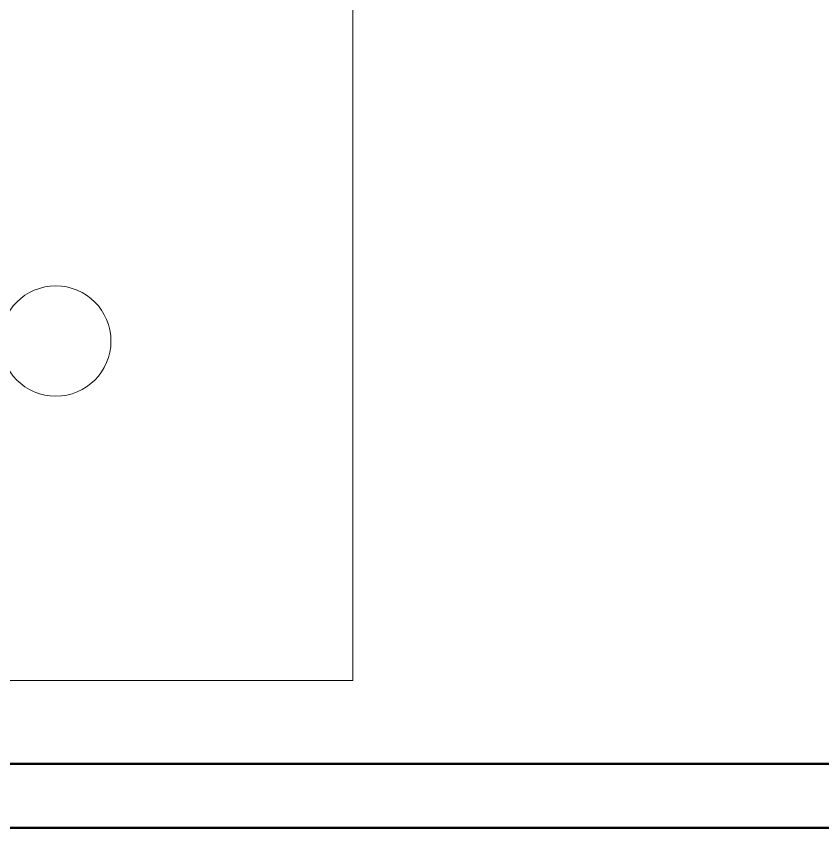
# Model space of a CAD drawing. Header units: metres. Extents: x 4 to 49, y -1186 to 3.
# Drawn here: x 43.9503 to 44.1403, y -1182.6612 to -1182.47 of the extents above; entities that cross this region are included whole.
import ezdxf

# ---------------------------------------------------------------- set-up
doc = ezdxf.new("R2010")
doc.units = ezdxf.units.M
for name, color, linetype, lineweight in [('A-ANNO-NOTE', 7, 'Continuous', 9), ('A-WALL', 7, 'Continuous', 50), ('S-FSTN', 7, 'Continuous', 18)]:
    doc.layers.add(name, color=color, linetype=linetype, lineweight=lineweight)

# ---------------------------------------------------------------- blocks, each defined once
blk = doc.blocks.new('Walls 2 - Walls 2-6845191-DRG-2873222 - SOUTHERN SCREEN POST - PLAN')
at = {"layer": 'A-WALL'}
for p, q in [((208.96765, 1205.46103), (210.09672, 1205.5598)), ((210.09218, 1205.54432), (208.96896, 1205.44606))]:
    blk.add_line(p, q, dxfattribs=at)
blk = doc.blocks.new('Canopy Post Column Base Plate-4 Hole - 25mm-V20-DRG-2873222 - SOUTHERN SCREEN POST - PLAN')
at = {"layer": 'S-FSTN'}
for p, q in [((-0.17, -0.075), (-0.17, -0.17)), ((-0.17, -0.17), (-0.17, -0.075)), ((-0.17, -0.17), (0.17, -0.17)), ((0.17, -0.17), (-0.17, -0.17))]:
    blk.add_line(p, q, dxfattribs=at)
for start, end in [(0, 180), (360, 180), (180, 360), (180, 360)]:
    blk.add_arc((-0.09, -0.1), 0.013, start, end, dxfattribs=at)

msp = doc.modelspace()

# ---------------------------------------------------------------- linework, layer by layer
at = {"layer": 'A-ANNO-NOTE', "color": 8, "lineweight": 18, "true_color": 0x808080}
msp.add_line((43.85958, -1182.62648), (44.00958, -1182.62648), dxfattribs=at)

# ---------------------------------------------------------------- block references
at = {"layer": 'A-WALL', "rotation": 175.0000000000005}
msp.add_blockref('Walls 2 - Walls 2-6845191-DRG-2873222 - SOUTHERN SCREEN POST - PLAN', (358.29479, 0), dxfattribs=at)
at = {"layer": 'S-FSTN', "rotation": 89.9995443858186}
msp.add_blockref('Canopy Post Column Base Plate-4 Hole - 25mm-V20-DRG-2873222 - SOUTHERN SCREEN POST - PLAN', (43.85959, -1182.45648), dxfattribs=at)

doc.saveas('drawing.dxf')
